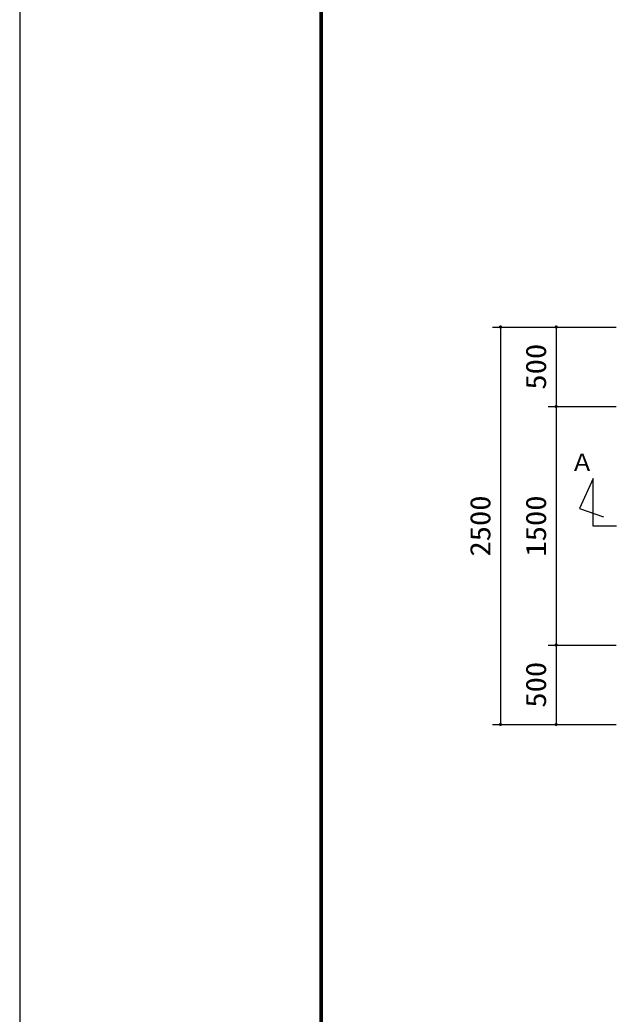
# Model space of a CAD drawing. Units: millimetres, scale not verified. Extents: x -14850 to 14850, y -10500 to 10500.
# Drawn here: x -14850 to -11096, y -2050 to 4203 of the extents above; entities that cross this region are included whole.
import ezdxf
from ezdxf.enums import TextEntityAlignment as Align

# ---------------------------------------------------------------- set-up
doc = ezdxf.new("R2010")
doc.units = ezdxf.units.MM
doc.header["$LTSCALE"] = 50
for name, color, linetype, lineweight in [('0-0_機器', 3, 'Continuous', 25), ('0-4_製作', 5, 'Continuous', 25), ('0-6_図面枠', 7, 'Continuous', 25), ('0-7_Axis_waku', 7, 'Continuous', 25)]:
    doc.layers.add(name, color=color, linetype=linetype, lineweight=lineweight)
doc.styles.add('ＭＳ ゴシック', font='')
doc.styles.get('ＭＳ ゴシック').set_extended_font_data('MS Gothic')

msp = doc.modelspace()

# ---------------------------------------------------------------- linework, layer by layer
at = {"layer": '0-0_機器'}
for p, q in [((-11245.97, 1319.65), (-11332.48, 1129.32)), ((-11245.97, 1018.15), (-11245.97, 1319.65)), ((-11332.48, 1129.32), (-11181.08, 1077.42)), ((-11099.61, 1018.15), (-11245.97, 1018.15))]:
    msp.add_line(p, q, dxfattribs=at)
at = {"layer": '0-4_製作', "color": 2}
for p, q in [((-11879.11, 2271.36), (-11101.1, 2271.36)), ((-11829.11, 2271.36), (-11829.11, -228.64)), ((-11479.11, 2271.36), (-11479.11, 1771.36)), ((-11529.11, 1771.36), (-11101.1, 1771.36)), ((-11479.11, 1771.36), (-11479.11, 271.36)), ((-11529.11, 271.36), (-11101.1, 271.36)), ((-11479.11, 271.36), (-11479.11, -228.64)), ((-11879.11, -228.64), (-11101.1, -228.64))]:
    msp.add_line(p, q, dxfattribs=at)
at = {"layer": '0-4_製作'}
for points in [[(-11838.16, 2275.62), (-11839.11, 2271.36), (-11839.09, 2271.99)], [(-11838.16, 2275.62), (-11829.11, 2271.36), (-11839.11, 2271.36)], [(-11829.11, 2271.36), (-11839.03, 2270.11), (-11839.11, 2271.36)], [(-11838.16, 2275.62), (-11839.09, 2271.99), (-11838.62, 2274.45)], [(-11838.62, 2274.45), (-11839.09, 2271.99), (-11838.93, 2273.24)], [(-11829.11, 2271.36), (-11838.8, 2268.88), (-11839.03, 2270.11)], [(-11829.11, 2271.36), (-11838.41, 2267.68), (-11838.8, 2268.88)], [(-11829.11, 2271.36), (-11837.87, 2266.54), (-11838.41, 2267.68)], [(-11837.55, 2276.72), (-11829.11, 2271.36), (-11838.16, 2275.62)], [(-11829.11, 2271.36), (-11837.2, 2265.48), (-11837.87, 2266.54)], [(-11836.82, 2277.74), (-11829.11, 2271.36), (-11837.55, 2276.72)], [(-11829.11, 2271.36), (-11836.4, 2264.52), (-11837.2, 2265.48)], [(-11835.96, 2278.65), (-11829.11, 2271.36), (-11836.82, 2277.74)], [(-11829.11, 2271.36), (-11835.48, 2263.66), (-11836.4, 2264.52)], [(-11834.99, 2279.45), (-11829.11, 2271.36), (-11835.96, 2278.65)], [(-11829.11, 2271.36), (-11834.47, 2262.92), (-11835.48, 2263.66)], [(-11833.93, 2280.13), (-11829.11, 2271.36), (-11834.99, 2279.45)], [(-11829.11, 2271.36), (-11833.37, 2262.31), (-11834.47, 2262.92)], [(-11832.79, 2280.66), (-11829.11, 2271.36), (-11833.93, 2280.13)], [(-11829.11, 2271.36), (-11832.2, 2261.85), (-11833.37, 2262.31)], [(-11831.6, 2281.05), (-11829.11, 2271.36), (-11832.79, 2280.66)], [(-11829.11, 2271.36), (-11830.98, 2261.54), (-11832.2, 2261.85)], [(-11830.36, 2281.28), (-11829.11, 2271.36), (-11831.6, 2281.05)], [(-11829.11, 2261.36), (-11830.98, 2261.54), (-11829.11, 2271.36)], [(-11829.11, 2261.36), (-11829.74, 2261.38), (-11830.98, 2261.54)], [(-11829.11, 2281.36), (-11829.11, 2271.36), (-11830.36, 2281.28)], [(-11828.48, 2281.34), (-11829.11, 2271.36), (-11829.11, 2281.36)], [(-11827.24, 2281.18), (-11829.11, 2271.36), (-11828.48, 2281.34)], [(-11826.02, 2280.87), (-11829.11, 2271.36), (-11827.24, 2281.18)], [(-11826.02, 2280.87), (-11819.11, 2271.36), (-11829.11, 2271.36)], [(-11819.11, 2271.36), (-11829.11, 2261.36), (-11829.11, 2271.36)], [(-11819.11, 2271.36), (-11827.86, 2261.44), (-11829.11, 2261.36)], [(-11819.11, 2271.36), (-11826.62, 2261.68), (-11827.86, 2261.44)], [(-11819.11, 2271.36), (-11825.43, 2262.06), (-11826.62, 2261.68)], [(-11824.85, 2280.41), (-11819.11, 2271.36), (-11826.02, 2280.87)], [(-11819.11, 2271.36), (-11824.29, 2262.6), (-11825.43, 2262.06)], [(-11823.75, 2279.81), (-11819.11, 2271.36), (-11824.85, 2280.41)], [(-11819.11, 2271.36), (-11823.23, 2263.27), (-11824.29, 2262.6)], [(-11822.74, 2279.07), (-11819.11, 2271.36), (-11823.75, 2279.81)], [(-11819.11, 2271.36), (-11822.26, 2264.07), (-11823.23, 2263.27)], [(-11821.82, 2278.21), (-11819.11, 2271.36), (-11822.74, 2279.07)], [(-11819.11, 2271.36), (-11821.4, 2264.99), (-11822.26, 2264.07)], [(-11821.02, 2277.24), (-11819.11, 2271.36), (-11821.82, 2278.21)], [(-11819.11, 2271.36), (-11820.67, 2266), (-11821.4, 2264.99)], [(-11820.35, 2276.18), (-11819.11, 2271.36), (-11821.02, 2277.24)], [(-11819.11, 2271.36), (-11820.06, 2267.1), (-11820.67, 2266)], [(-11819.81, 2275.04), (-11819.11, 2271.36), (-11820.35, 2276.18)], [(-11819.11, 2271.36), (-11819.6, 2268.27), (-11820.06, 2267.1)], [(-11819.42, 2273.85), (-11819.11, 2271.36), (-11819.81, 2275.04)], [(-11819.13, 2270.73), (-11819.6, 2268.27), (-11819.11, 2271.36)], [(-11819.29, 2269.49), (-11819.6, 2268.27), (-11819.13, 2270.73)], [(-11819.19, 2272.62), (-11819.11, 2271.36), (-11819.42, 2273.85)], [(-11488.16, 2275.62), (-11489.11, 2271.36), (-11489.09, 2271.99)], [(-11488.16, 2275.62), (-11479.11, 2271.36), (-11489.11, 2271.36)], [(-11479.11, 2271.36), (-11489.03, 2270.11), (-11489.11, 2271.36)], [(-11488.16, 2275.62), (-11489.09, 2271.99), (-11488.62, 2274.45)], [(-11488.62, 2274.45), (-11489.09, 2271.99), (-11488.93, 2273.24)], [(-11479.11, 2271.36), (-11488.8, 2268.88), (-11489.03, 2270.11)], [(-11479.11, 2271.36), (-11488.41, 2267.68), (-11488.8, 2268.88)], [(-11479.11, 2271.36), (-11487.87, 2266.54), (-11488.41, 2267.68)], [(-11487.55, 2276.72), (-11479.11, 2271.36), (-11488.16, 2275.62)], [(-11479.11, 2271.36), (-11487.2, 2265.48), (-11487.87, 2266.54)], [(-11486.82, 2277.74), (-11479.11, 2271.36), (-11487.55, 2276.72)], [(-11479.11, 2271.36), (-11486.4, 2264.52), (-11487.2, 2265.48)], [(-11485.96, 2278.65), (-11479.11, 2271.36), (-11486.82, 2277.74)], [(-11479.11, 2271.36), (-11485.48, 2263.66), (-11486.4, 2264.52)], [(-11484.99, 2279.45), (-11479.11, 2271.36), (-11485.96, 2278.65)], [(-11479.11, 2271.36), (-11484.47, 2262.92), (-11485.48, 2263.66)], [(-11483.93, 2280.13), (-11479.11, 2271.36), (-11484.99, 2279.45)], [(-11479.11, 2271.36), (-11483.37, 2262.31), (-11484.47, 2262.92)], [(-11482.79, 2280.66), (-11479.11, 2271.36), (-11483.93, 2280.13)], [(-11479.11, 2271.36), (-11482.2, 2261.85), (-11483.37, 2262.31)], [(-11481.6, 2281.05), (-11479.11, 2271.36), (-11482.79, 2280.66)], [(-11479.11, 2271.36), (-11480.98, 2261.54), (-11482.2, 2261.85)], [(-11480.36, 2281.28), (-11479.11, 2271.36), (-11481.6, 2281.05)], [(-11479.11, 2261.36), (-11480.98, 2261.54), (-11479.11, 2271.36)], [(-11479.11, 2261.36), (-11479.74, 2261.38), (-11480.98, 2261.54)], [(-11479.11, 2281.36), (-11479.11, 2271.36), (-11480.36, 2281.28)], [(-11478.48, 2281.34), (-11479.11, 2271.36), (-11479.11, 2281.36)], [(-11477.24, 2281.18), (-11479.11, 2271.36), (-11478.48, 2281.34)], [(-11476.02, 2280.87), (-11479.11, 2271.36), (-11477.24, 2281.18)], [(-11476.02, 2280.87), (-11469.11, 2271.36), (-11479.11, 2271.36)], [(-11469.11, 2271.36), (-11479.11, 2261.36), (-11479.11, 2271.36)], [(-11469.11, 2271.36), (-11477.86, 2261.44), (-11479.11, 2261.36)], [(-11469.11, 2271.36), (-11476.62, 2261.68), (-11477.86, 2261.44)], [(-11469.11, 2271.36), (-11475.43, 2262.06), (-11476.62, 2261.68)], [(-11474.85, 2280.41), (-11469.11, 2271.36), (-11476.02, 2280.87)], [(-11469.11, 2271.36), (-11474.29, 2262.6), (-11475.43, 2262.06)], [(-11473.75, 2279.81), (-11469.11, 2271.36), (-11474.85, 2280.41)], [(-11469.11, 2271.36), (-11473.23, 2263.27), (-11474.29, 2262.6)], [(-11472.74, 2279.07), (-11469.11, 2271.36), (-11473.75, 2279.81)], [(-11469.11, 2271.36), (-11472.26, 2264.07), (-11473.23, 2263.27)], [(-11471.82, 2278.21), (-11469.11, 2271.36), (-11472.74, 2279.07)], [(-11469.11, 2271.36), (-11471.4, 2264.99), (-11472.26, 2264.07)], [(-11471.02, 2277.24), (-11469.11, 2271.36), (-11471.82, 2278.21)], [(-11469.11, 2271.36), (-11470.67, 2266), (-11471.4, 2264.99)], [(-11470.35, 2276.18), (-11469.11, 2271.36), (-11471.02, 2277.24)], [(-11469.11, 2271.36), (-11470.06, 2267.1), (-11470.67, 2266)], [(-11469.81, 2275.04), (-11469.11, 2271.36), (-11470.35, 2276.18)], [(-11469.11, 2271.36), (-11469.6, 2268.27), (-11470.06, 2267.1)], [(-11469.42, 2273.85), (-11469.11, 2271.36), (-11469.81, 2275.04)], [(-11469.13, 2270.73), (-11469.6, 2268.27), (-11469.11, 2271.36)], [(-11469.29, 2269.49), (-11469.6, 2268.27), (-11469.13, 2270.73)], [(-11469.19, 2272.62), (-11469.11, 2271.36), (-11469.42, 2273.85)], [(-11488.62, 1774.45), (-11489.11, 1771.36), (-11489.09, 1771.99)], [(-11488.62, 1774.45), (-11479.11, 1771.36), (-11489.11, 1771.36)], [(-11479.11, 1771.36), (-11489.03, 1770.11), (-11489.11, 1771.36)], [(-11488.62, 1774.45), (-11489.09, 1771.99), (-11488.93, 1773.24)], [(-11479.11, 1771.36), (-11488.8, 1768.88), (-11489.03, 1770.11)], [(-11479.11, 1771.36), (-11488.41, 1767.68), (-11488.8, 1768.88)], [(-11488.16, 1775.62), (-11479.11, 1771.36), (-11488.62, 1774.45)], [(-11479.11, 1771.36), (-11487.87, 1766.54), (-11488.41, 1767.68)], [(-11487.55, 1776.72), (-11479.11, 1771.36), (-11488.16, 1775.62)], [(-11479.11, 1771.36), (-11487.2, 1765.48), (-11487.87, 1766.54)], [(-11486.82, 1777.74), (-11479.11, 1771.36), (-11487.55, 1776.72)], [(-11479.11, 1771.36), (-11486.4, 1764.52), (-11487.2, 1765.48)], [(-11485.96, 1778.65), (-11479.11, 1771.36), (-11486.82, 1777.74)], [(-11479.11, 1771.36), (-11485.48, 1763.66), (-11486.4, 1764.52)], [(-11484.99, 1779.45), (-11479.11, 1771.36), (-11485.96, 1778.65)], [(-11479.11, 1771.36), (-11484.47, 1762.92), (-11485.48, 1763.66)], [(-11483.93, 1780.13), (-11479.11, 1771.36), (-11484.99, 1779.45)], [(-11479.11, 1771.36), (-11483.37, 1762.31), (-11484.47, 1762.92)], [(-11482.79, 1780.66), (-11479.11, 1771.36), (-11483.93, 1780.13)], [(-11479.11, 1771.36), (-11482.2, 1761.85), (-11483.37, 1762.31)], [(-11481.6, 1781.05), (-11479.11, 1771.36), (-11482.79, 1780.66)], [(-11479.11, 1771.36), (-11480.98, 1761.54), (-11482.2, 1761.85)], [(-11480.36, 1781.28), (-11479.11, 1771.36), (-11481.6, 1781.05)], [(-11479.11, 1771.36), (-11479.74, 1761.38), (-11480.98, 1761.54)], [(-11479.11, 1781.36), (-11479.11, 1771.36), (-11480.36, 1781.28)], [(-11479.11, 1761.36), (-11479.74, 1761.38), (-11479.11, 1771.36)], [(-11478.48, 1781.34), (-11479.11, 1771.36), (-11479.11, 1781.36)], [(-11477.24, 1781.19), (-11479.11, 1771.36), (-11478.48, 1781.34)], [(-11477.24, 1781.19), (-11469.11, 1771.36), (-11479.11, 1771.36)], [(-11469.11, 1771.36), (-11479.11, 1761.36), (-11479.11, 1771.36)], [(-11469.11, 1771.36), (-11477.86, 1761.44), (-11479.11, 1761.36)], [(-11469.11, 1771.36), (-11476.62, 1761.68), (-11477.86, 1761.44)], [(-11476.02, 1780.87), (-11469.11, 1771.36), (-11477.24, 1781.19)], [(-11469.11, 1771.36), (-11475.43, 1762.06), (-11476.62, 1761.68)], [(-11474.85, 1780.41), (-11469.11, 1771.36), (-11476.02, 1780.87)], [(-11469.11, 1771.36), (-11474.29, 1762.6), (-11475.43, 1762.06)], [(-11473.75, 1779.81), (-11469.11, 1771.36), (-11474.85, 1780.41)], [(-11469.11, 1771.36), (-11473.23, 1763.27), (-11474.29, 1762.6)], [(-11472.74, 1779.07), (-11469.11, 1771.36), (-11473.75, 1779.81)], [(-11469.11, 1771.36), (-11472.26, 1764.07), (-11473.23, 1763.27)], [(-11471.82, 1778.21), (-11469.11, 1771.36), (-11472.74, 1779.07)], [(-11469.11, 1771.36), (-11471.4, 1764.99), (-11472.26, 1764.07)], [(-11471.02, 1777.24), (-11469.11, 1771.36), (-11471.82, 1778.21)], [(-11469.11, 1771.36), (-11470.67, 1766), (-11471.4, 1764.99)], [(-11470.35, 1776.18), (-11469.11, 1771.36), (-11471.02, 1777.24)], [(-11469.11, 1771.36), (-11470.06, 1767.1), (-11470.67, 1766)], [(-11469.81, 1775.04), (-11469.11, 1771.36), (-11470.35, 1776.18)], [(-11469.11, 1771.36), (-11469.6, 1768.27), (-11470.06, 1767.1)], [(-11469.42, 1773.85), (-11469.11, 1771.36), (-11469.81, 1775.04)], [(-11469.11, 1771.36), (-11469.29, 1769.49), (-11469.6, 1768.27)], [(-11469.19, 1772.62), (-11469.11, 1771.36), (-11469.42, 1773.85)], [(-11469.13, 1770.73), (-11469.29, 1769.49), (-11469.11, 1771.36)], [(-11489.09, 271.99), (-11479.11, 271.36), (-11489.11, 271.36)], [(-11479.11, 271.36), (-11489.03, 270.11), (-11489.11, 271.36)], [(-11488.93, 273.24), (-11479.11, 271.36), (-11489.09, 271.99)], [(-11479.11, 271.36), (-11488.8, 268.88), (-11489.03, 270.11)], [(-11488.62, 274.45), (-11479.11, 271.36), (-11488.93, 273.24)], [(-11479.11, 271.36), (-11488.41, 267.68), (-11488.8, 268.88)], [(-11488.16, 275.62), (-11479.11, 271.36), (-11488.62, 274.45)], [(-11479.11, 271.36), (-11487.87, 266.55), (-11488.41, 267.68)], [(-11487.55, 276.72), (-11479.11, 271.36), (-11488.16, 275.62)], [(-11479.11, 271.36), (-11487.2, 265.48), (-11487.87, 266.55)], [(-11486.82, 277.74), (-11479.11, 271.36), (-11487.55, 276.72)], [(-11479.11, 271.36), (-11486.4, 264.52), (-11487.2, 265.48)], [(-11485.96, 278.65), (-11479.11, 271.36), (-11486.82, 277.74)], [(-11479.11, 271.36), (-11485.48, 263.66), (-11486.4, 264.52)], [(-11484.99, 279.45), (-11479.11, 271.36), (-11485.96, 278.65)], [(-11479.11, 271.36), (-11484.47, 262.92), (-11485.48, 263.66)], [(-11483.93, 280.13), (-11479.11, 271.36), (-11484.99, 279.45)], [(-11479.11, 271.36), (-11483.37, 262.31), (-11484.47, 262.92)], [(-11482.79, 280.66), (-11479.11, 271.36), (-11483.93, 280.13)], [(-11479.11, 271.36), (-11482.2, 261.85), (-11483.37, 262.31)], [(-11481.6, 281.05), (-11479.11, 271.36), (-11482.79, 280.66)], [(-11479.11, 271.36), (-11480.98, 261.54), (-11482.2, 261.85)], [(-11480.36, 281.28), (-11479.11, 271.36), (-11481.6, 281.05)], [(-11479.11, 271.36), (-11479.74, 261.38), (-11480.98, 261.54)], [(-11479.11, 281.36), (-11479.11, 271.36), (-11480.36, 281.28)], [(-11479.11, 271.36), (-11479.11, 261.36), (-11479.74, 261.38)], [(-11478.48, 281.34), (-11479.11, 271.36), (-11479.11, 281.36)], [(-11478.48, 281.34), (-11469.11, 271.36), (-11479.11, 271.36)], [(-11469.11, 271.36), (-11479.11, 261.36), (-11479.11, 271.36)], [(-11469.11, 271.36), (-11477.86, 261.44), (-11479.11, 261.36)], [(-11477.24, 281.19), (-11469.11, 271.36), (-11478.48, 281.34)], [(-11469.11, 271.36), (-11476.62, 261.68), (-11477.86, 261.44)], [(-11476.02, 280.87), (-11469.11, 271.36), (-11477.24, 281.19)], [(-11469.11, 271.36), (-11475.43, 262.07), (-11476.62, 261.68)], [(-11474.85, 280.41), (-11469.11, 271.36), (-11476.02, 280.87)], [(-11469.11, 271.36), (-11474.29, 262.6), (-11475.43, 262.07)], [(-11473.75, 279.81), (-11469.11, 271.36), (-11474.85, 280.41)], [(-11469.11, 271.36), (-11473.23, 263.27), (-11474.29, 262.6)], [(-11472.74, 279.07), (-11469.11, 271.36), (-11473.75, 279.81)], [(-11469.11, 271.36), (-11472.26, 264.07), (-11473.23, 263.27)], [(-11471.82, 278.21), (-11469.11, 271.36), (-11472.74, 279.07)], [(-11469.11, 271.36), (-11471.4, 264.99), (-11472.26, 264.07)], [(-11471.02, 277.24), (-11469.11, 271.36), (-11471.82, 278.21)], [(-11469.11, 271.36), (-11470.67, 266), (-11471.4, 264.99)], [(-11470.35, 276.18), (-11469.11, 271.36), (-11471.02, 277.24)], [(-11469.11, 271.36), (-11470.06, 267.11), (-11470.67, 266)], [(-11469.81, 275.04), (-11469.11, 271.36), (-11470.35, 276.18)], [(-11469.11, 271.36), (-11469.6, 268.27), (-11470.06, 267.11)], [(-11469.42, 273.85), (-11469.11, 271.36), (-11469.81, 275.04)], [(-11469.11, 271.36), (-11469.29, 269.49), (-11469.6, 268.27)], [(-11469.19, 272.62), (-11469.11, 271.36), (-11469.42, 273.85)], [(-11469.11, 271.36), (-11469.13, 270.73), (-11469.29, 269.49)], [(-11839.09, -228.01), (-11829.11, -228.64), (-11839.11, -228.64)], [(-11829.11, -228.64), (-11839.03, -229.89), (-11839.11, -228.64)], [(-11838.93, -226.76), (-11829.11, -228.64), (-11839.09, -228.01)], [(-11829.11, -228.64), (-11838.8, -231.12), (-11839.03, -229.89)], [(-11838.62, -225.55), (-11829.11, -228.64), (-11838.93, -226.76)], [(-11829.11, -228.64), (-11838.41, -232.32), (-11838.8, -231.12)], [(-11838.16, -224.38), (-11829.11, -228.64), (-11838.62, -225.55)], [(-11829.11, -228.64), (-11837.87, -233.46), (-11838.41, -232.32)], [(-11837.55, -223.28), (-11829.11, -228.64), (-11838.16, -224.38)], [(-11829.11, -228.64), (-11837.2, -234.52), (-11837.87, -233.46)], [(-11836.82, -222.26), (-11829.11, -228.64), (-11837.55, -223.28)], [(-11829.11, -228.64), (-11836.4, -235.48), (-11837.2, -234.52)], [(-11835.96, -221.35), (-11829.11, -228.64), (-11836.82, -222.26)], [(-11829.11, -228.64), (-11835.48, -236.34), (-11836.4, -235.48)], [(-11834.99, -220.55), (-11829.11, -228.64), (-11835.96, -221.35)], [(-11829.11, -228.64), (-11834.47, -237.08), (-11835.48, -236.34)], [(-11833.93, -219.87), (-11829.11, -228.64), (-11834.99, -220.55)], [(-11829.11, -228.64), (-11833.37, -237.69), (-11834.47, -237.08)], [(-11832.79, -219.34), (-11829.11, -228.64), (-11833.93, -219.87)], [(-11829.11, -228.64), (-11832.2, -238.15), (-11833.37, -237.69)], [(-11831.6, -218.95), (-11829.11, -228.64), (-11832.79, -219.34)], [(-11829.11, -228.64), (-11830.98, -238.46), (-11832.2, -238.15)], [(-11830.36, -218.72), (-11829.11, -228.64), (-11831.6, -218.95)], [(-11829.11, -228.64), (-11829.74, -238.62), (-11830.98, -238.46)], [(-11829.11, -218.64), (-11829.11, -228.64), (-11830.36, -218.72)], [(-11829.11, -228.64), (-11829.11, -238.64), (-11829.74, -238.62)], [(-11829.11, -218.64), (-11819.11, -228.64), (-11829.11, -228.64)], [(-11828.48, -218.66), (-11819.11, -228.64), (-11829.11, -218.64)], [(-11829.11, -228.64), (-11827.86, -238.56), (-11829.11, -238.64)], [(-11819.11, -228.64), (-11827.86, -238.56), (-11829.11, -228.64)], [(-11827.24, -218.81), (-11819.11, -228.64), (-11828.48, -218.66)], [(-11819.11, -228.64), (-11826.62, -238.32), (-11827.86, -238.56)], [(-11826.02, -219.13), (-11819.11, -228.64), (-11827.24, -218.81)], [(-11819.11, -228.64), (-11825.43, -237.94), (-11826.62, -238.32)], [(-11824.85, -219.59), (-11819.11, -228.64), (-11826.02, -219.13)], [(-11819.11, -228.64), (-11824.29, -237.4), (-11825.43, -237.94)], [(-11823.75, -220.19), (-11819.11, -228.64), (-11824.85, -219.59)], [(-11819.11, -228.64), (-11823.23, -236.73), (-11824.29, -237.4)], [(-11822.74, -220.93), (-11819.11, -228.64), (-11823.75, -220.19)], [(-11819.11, -228.64), (-11822.26, -235.93), (-11823.23, -236.73)], [(-11821.82, -221.79), (-11819.11, -228.64), (-11822.74, -220.93)], [(-11819.11, -228.64), (-11821.4, -235.01), (-11822.26, -235.93)], [(-11821.02, -222.76), (-11819.11, -228.64), (-11821.82, -221.79)], [(-11819.11, -228.64), (-11820.67, -234), (-11821.4, -235.01)], [(-11820.35, -223.82), (-11819.11, -228.64), (-11821.02, -222.76)], [(-11819.11, -228.64), (-11820.06, -232.9), (-11820.67, -234)], [(-11819.81, -224.96), (-11819.11, -228.64), (-11820.35, -223.82)], [(-11819.11, -228.64), (-11819.6, -231.73), (-11820.06, -232.9)], [(-11819.42, -226.15), (-11819.11, -228.64), (-11819.81, -224.96)], [(-11819.11, -228.64), (-11819.29, -230.51), (-11819.6, -231.73)], [(-11819.19, -227.38), (-11819.11, -228.64), (-11819.42, -226.15)], [(-11819.11, -228.64), (-11819.13, -229.27), (-11819.29, -230.51)], [(-11489.09, -228.01), (-11479.11, -228.64), (-11489.11, -228.64)], [(-11479.11, -228.64), (-11489.03, -229.89), (-11489.11, -228.64)], [(-11488.93, -226.76), (-11479.11, -228.64), (-11489.09, -228.01)], [(-11479.11, -228.64), (-11488.8, -231.12), (-11489.03, -229.89)], [(-11488.62, -225.55), (-11479.11, -228.64), (-11488.93, -226.76)], [(-11479.11, -228.64), (-11488.41, -232.32), (-11488.8, -231.12)], [(-11488.16, -224.38), (-11479.11, -228.64), (-11488.62, -225.55)], [(-11479.11, -228.64), (-11487.87, -233.46), (-11488.41, -232.32)], [(-11487.55, -223.28), (-11479.11, -228.64), (-11488.16, -224.38)], [(-11479.11, -228.64), (-11487.2, -234.52), (-11487.87, -233.46)], [(-11486.82, -222.26), (-11479.11, -228.64), (-11487.55, -223.28)], [(-11479.11, -228.64), (-11486.4, -235.48), (-11487.2, -234.52)], [(-11485.96, -221.35), (-11479.11, -228.64), (-11486.82, -222.26)], [(-11479.11, -228.64), (-11485.48, -236.34), (-11486.4, -235.48)], [(-11484.99, -220.55), (-11479.11, -228.64), (-11485.96, -221.35)], [(-11479.11, -228.64), (-11484.47, -237.08), (-11485.48, -236.34)], [(-11483.93, -219.87), (-11479.11, -228.64), (-11484.99, -220.55)], [(-11479.11, -228.64), (-11483.37, -237.69), (-11484.47, -237.08)], [(-11482.79, -219.34), (-11479.11, -228.64), (-11483.93, -219.87)], [(-11479.11, -228.64), (-11482.2, -238.15), (-11483.37, -237.69)], [(-11481.6, -218.95), (-11479.11, -228.64), (-11482.79, -219.34)], [(-11479.11, -228.64), (-11480.98, -238.46), (-11482.2, -238.15)], [(-11480.36, -218.72), (-11479.11, -228.64), (-11481.6, -218.95)], [(-11479.11, -228.64), (-11479.74, -238.62), (-11480.98, -238.46)], [(-11479.11, -218.64), (-11479.11, -228.64), (-11480.36, -218.72)], [(-11479.11, -228.64), (-11479.11, -238.64), (-11479.74, -238.62)], [(-11479.11, -218.64), (-11469.11, -228.64), (-11479.11, -228.64)], [(-11478.48, -218.66), (-11469.11, -228.64), (-11479.11, -218.64)], [(-11479.11, -228.64), (-11477.86, -238.56), (-11479.11, -238.64)], [(-11469.11, -228.64), (-11477.86, -238.56), (-11479.11, -228.64)], [(-11477.24, -218.81), (-11469.11, -228.64), (-11478.48, -218.66)], [(-11469.11, -228.64), (-11476.62, -238.32), (-11477.86, -238.56)], [(-11476.02, -219.13), (-11469.11, -228.64), (-11477.24, -218.81)], [(-11469.11, -228.64), (-11475.43, -237.94), (-11476.62, -238.32)], [(-11474.85, -219.59), (-11469.11, -228.64), (-11476.02, -219.13)], [(-11469.11, -228.64), (-11474.29, -237.4), (-11475.43, -237.94)], [(-11473.75, -220.19), (-11469.11, -228.64), (-11474.85, -219.59)], [(-11469.11, -228.64), (-11473.23, -236.73), (-11474.29, -237.4)], [(-11472.74, -220.93), (-11469.11, -228.64), (-11473.75, -220.19)], [(-11469.11, -228.64), (-11472.26, -235.93), (-11473.23, -236.73)], [(-11471.82, -221.79), (-11469.11, -228.64), (-11472.74, -220.93)], [(-11469.11, -228.64), (-11471.4, -235.01), (-11472.26, -235.93)], [(-11471.02, -222.76), (-11469.11, -228.64), (-11471.82, -221.79)], [(-11469.11, -228.64), (-11470.67, -234), (-11471.4, -235.01)], [(-11470.35, -223.82), (-11469.11, -228.64), (-11471.02, -222.76)], [(-11469.11, -228.64), (-11470.06, -232.9), (-11470.67, -234)], [(-11469.81, -224.96), (-11469.11, -228.64), (-11470.35, -223.82)], [(-11469.11, -228.64), (-11469.6, -231.73), (-11470.06, -232.9)], [(-11469.42, -226.15), (-11469.11, -228.64), (-11469.81, -224.96)], [(-11469.11, -228.64), (-11469.29, -230.51), (-11469.6, -231.73)], [(-11469.19, -227.38), (-11469.11, -228.64), (-11469.42, -226.15)], [(-11469.11, -228.64), (-11469.13, -229.27), (-11469.29, -230.51)]]:
    msp.add_solid(points, dxfattribs=at)
at = {"layer": '0-6_図面枠'}
msp.add_lwpolyline([(-14850, -10500), (14850, -10500), (14850, 10500), (-14850, 10500)], close=True, dxfattribs=at)
at = {"layer": '0-7_Axis_waku'}
for p, q in [((-12964, 9629), (-12964, -9679.01)), ((-12963, 9628), (-12963, -9678.01)), ((-12962, 9627), (-12962, -9677.01)), ((-12961, 9626), (-12961, -9676.01)), ((-12960, 9625), (-12960, -9675.01)), ((-12959, 9624), (-12959, -9674.01)), ((-12958, 9623), (-12958, -9673.01)), ((-12957, 9622), (-12957, -9672.01)), ((-12956, 9621), (-12956, -9671.01)), ((-12955, 9620), (-12955, -9670.01)), ((-12954, 9619), (-12954, -9669.01)), ((-12953, 9618), (-12953, -9668.01)), ((-12952, 9617), (-12952, -9667.01)), ((-12951, 9616), (-12951, -9666.01)), ((-12950, 9615), (-12950, -9665))]:
    msp.add_line(p, q, dxfattribs=at)

# ---------------------------------------------------------------- texts
at = {"layer": '0-0_機器', "color": 4, "style": 'ＭＳ ゴシック'}
msp.add_text('Ａ', height=110, dxfattribs=at).set_placement((-11390.59, 1332.27), align=Align.BOTTOM_LEFT)
at = {"layer": '0-4_製作', "color": 4, "style": 'ＭＳ ゴシック', "width": 1.1}
for s, p in [('500', (-11504.11, 1877.61)), ('2500', (-11854.11, 827.61)), ('1500', (-11504.11, 827.61)), ('500', (-11504.11, -122.39))]:
    msp.add_text(s, height=128.4, rotation=90, dxfattribs=at).set_placement(p, align=Align.BOTTOM_LEFT)

doc.saveas('drawing.dxf')
